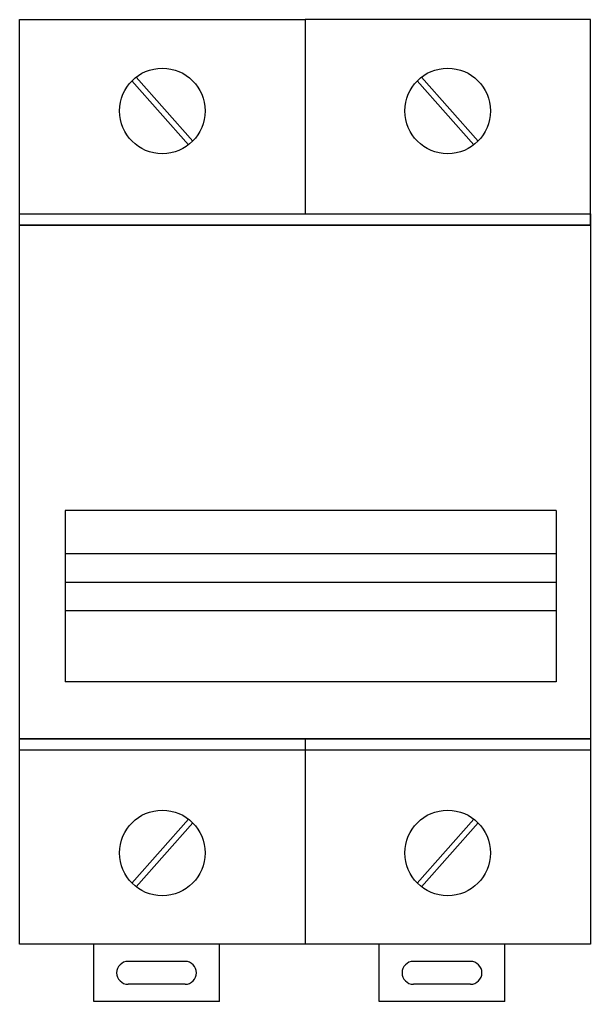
# Model space of a CAD drawing. Header units: millimetres. Extents: x 0 to 50, y 0 to 86.
import ezdxf

# ---------------------------------------------------------------- set-up
doc = ezdxf.new("R2010")
doc.units = ezdxf.units.MM
doc.layers.add('THIET BI DIEN', color=5, linetype='Continuous')

# ---------------------------------------------------------------- blocks, each defined once
blk = doc.blocks.new('MCB2P80')
at = {"layer": 'THIET BI DIEN', "ltscale": 15}
for p, q in [((-25, -18), (-25, 0)), ((-25, 0), (0, 0)), ((25, 0), (0, 0)), ((0, 0), (0, -17)), ((25, -18), (25, 0)), ((0, -18), (-25, -18)), ((0, -18), (25, -18)), ((-25, -81), (-25, -63)), ((-25, -63), (0, -63)), ((0, -63), (25, -63)), ((0, -63), (0, -81)), ((25, -63), (25, -81)), ((0, -81), (-25, -81)), ((25, -81), (0, -81))]:
    blk.add_line(p, q, dxfattribs=at)
at = {"layer": 'THIET BI DIEN'}
for p, q in [((-14.7873, -5.028341), (-9.837691, -10.640949)), ((10.2127, -5.028341), (15.162309, -10.640949)), ((-15.162309, -5.359051), (-10.2127, -10.971659)), ((9.837691, -5.359051), (14.7873, -10.971659)), ((0, -18), (-25, -18)), ((25, -18), (0, -18)), ((22, -43), (-21, -43)), ((-21, -43), (-21, -58)), ((22, -43), (22, -58)), ((22, -46.8), (-21, -46.8)), ((22, -49.3), (-21, -49.3)), ((22, -51.8), (-21, -51.8)), ((22, -58), (-21, -58)), ((0, -63), (-25, -63)), ((25, -63), (0, -63)), ((-15.162309, -75.640949), (-10.2127, -70.028341)), ((-14.7873, -75.971659), (-9.837691, -70.359051)), ((9.837691, -75.640949), (14.7873, -70.028341)), ((10.2127, -75.971659), (15.162309, -70.359051)), ((-18.5, -86), (-18.5, -81)), ((-7.5, -86), (-7.5, -81)), ((6.5, -86), (6.5, -81)), ((17.5, -86), (17.5, -81)), ((-10.5, -82.5), (-15.5, -82.5)), ((14.5, -82.5), (9.5, -82.5)), ((-10.5, -84.5), (-15.5, -84.5)), ((14.5, -84.5), (9.5, -84.5)), ((-7.5, -86), (-18.5, -86)), ((17.5, -86), (6.5, -86))]:
    blk.add_line(p, q, dxfattribs=at)
at = {"layer": 'THIET BI DIEN', "color": 6, "ltscale": 15}
blk.add_lwpolyline([(-25, -64), (-25, -17), (25, -17), (25, -64)], close=True, dxfattribs=at)
at = {"layer": 'THIET BI DIEN', "ltscale": 15}
blk.add_lwpolyline([(-25, -63), (-25, -18), (25, -18), (25, -63)], close=True, dxfattribs=at)
at = {"layer": 'THIET BI DIEN'}
for centre in [(-12.5, -8), (12.5, -8), (-12.5, -73), (12.5, -73)]:
    blk.add_circle(centre, 3.75, dxfattribs=at)
for centre, start, end in [((-15.5, -83.5), 90, 270), ((-10.5, -83.5), 270, 90), ((9.5, -83.5), 90, 270), ((14.5, -83.5), 270, 90)]:
    blk.add_arc(centre, 1, start, end, dxfattribs=at)

msp = doc.modelspace()

# ---------------------------------------------------------------- block references
msp.add_blockref('MCB2P80', (25, 86))

doc.saveas('drawing.dxf')
